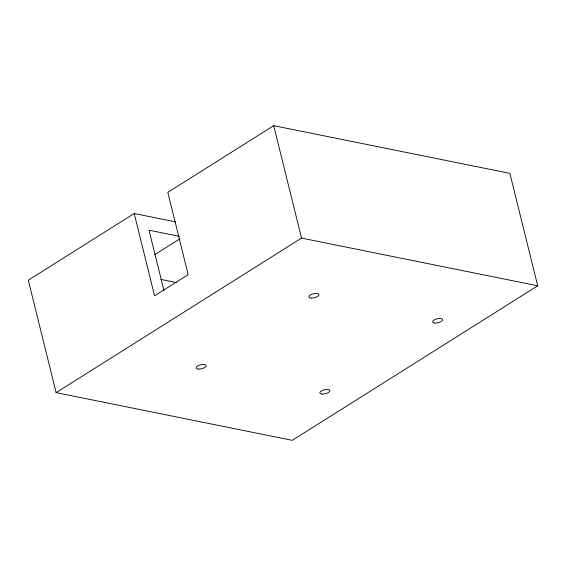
<?xml version="1.0" encoding="UTF-8"?>
<svg xmlns="http://www.w3.org/2000/svg" width="566" height="566" viewBox="0 0 566 566"><rect width="100%" height="100%" fill="white"/><g stroke="black" fill="none" stroke-linecap="round" stroke-linejoin="round"><path stroke-width="0.85" d="M134.206 213.516L28.3 280.212L56.126 392.641L292.282 440.334L537.7 285.788L509.874 173.359L273.718 125.666L167.812 192.355L188.181 274.666L154.575 295.827L134.206 213.516L175.729 221.907M154.546 254.778L179.783 238.887M56.126 392.641L301.536 238.095L537.7 285.788M179.295 236.319L149.021 230.206L163.928 290.457M160.949 279.42L176.514 282.561M273.718 125.666L301.536 238.095M198.157 369.074A5.172 2.045 -13.9 0 0 206.187 365.983A5.172 2.045 -13.9 0 0 199.182 365.254A5.172 2.045 -13.9 0 0 198.157 369.074M311.215 298.091A5.172 2.045 -13.9 0 0 318.969 294.815A5.172 2.045 -13.9 0 0 311.604 294.384A5.172 2.045 -13.9 0 0 311.215 298.091M322.528 394.099A5.172 2.045 -13.9 0 0 329.921 390.632A5.172 2.045 -13.9 0 0 322.181 390.533A5.172 2.045 -13.9 0 0 322.528 394.099M434.929 323.073A5.172 2.045 -13.9 0 0 442.676 319.79A5.172 2.045 -13.9 0 0 435.304 319.365A5.172 2.045 -13.9 0 0 434.929 323.073"/></g></svg>
